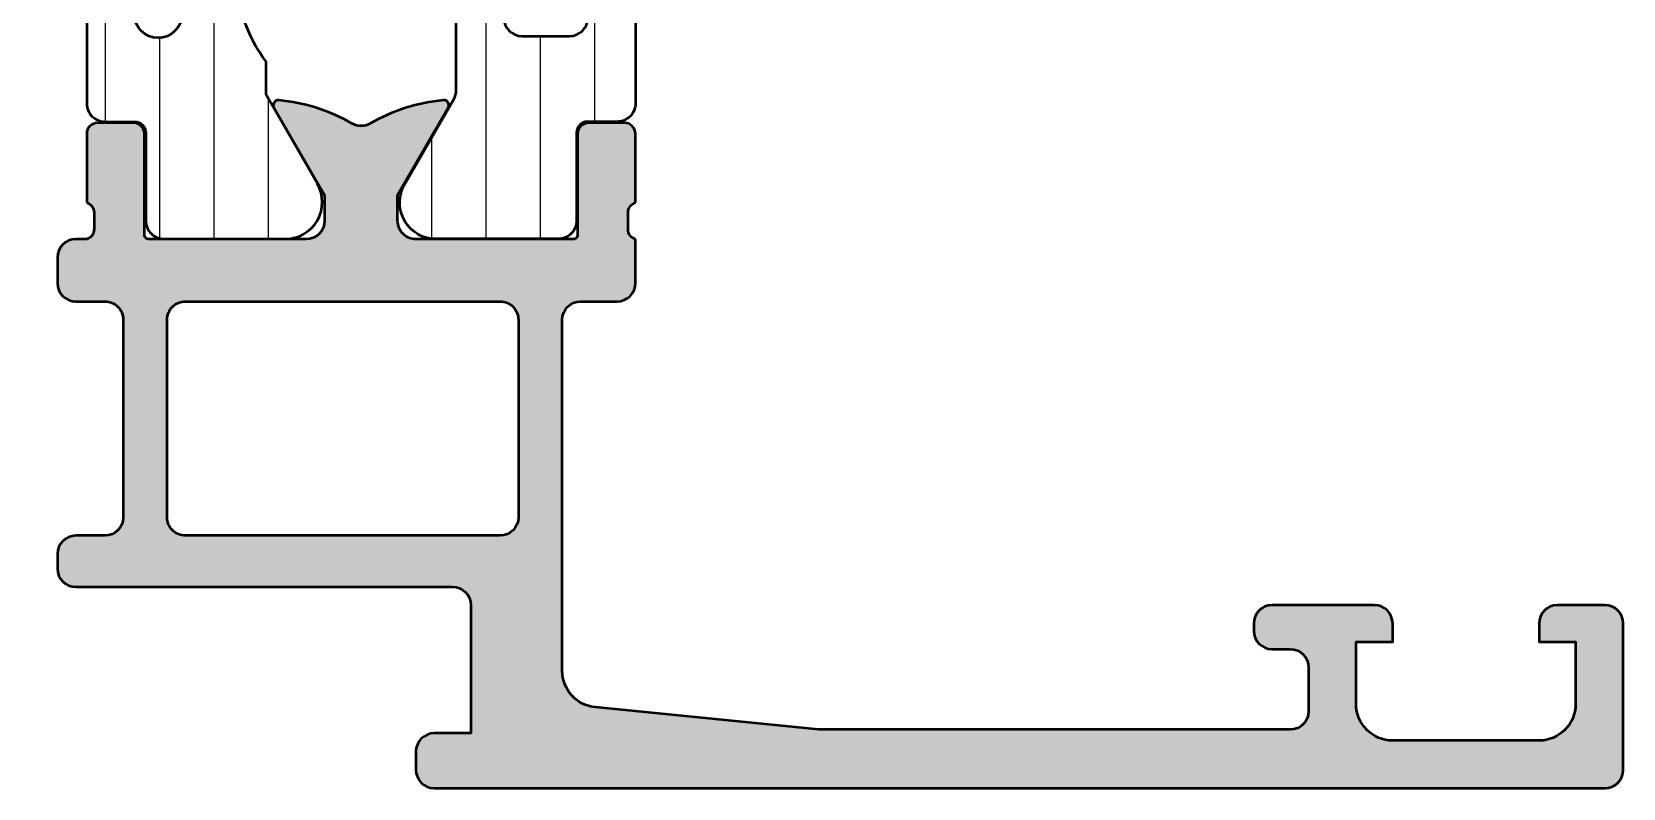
# Model space of a CAD drawing. Extents: x -30 to 40, y 0 to 85.
# Drawn here: x -3.5 to 40, y 0 to 20.67 of the extents above; entities that cross this region are included whole.
import ezdxf

# ---------------------------------------------------------------- set-up
doc = ezdxf.new("R2010")
doc.units = 0
for name, color, linetype, lineweight in [('0S-Alu contour', 7, 'Continuous', 50), ('0S-Alu hatch', 252, 'Continuous', 25), ('0S-Plastic contour', 254, 'Continuous', 50), ('0S-Plastic hatch', 253, 'Continuous', 25)]:
    doc.layers.add(name, color=color, linetype=linetype, lineweight=lineweight)
pattern_1 = [(90, (0, 0), (-1.4859, 0), [])]

# ---------------------------------------------------------------- blocks, each defined once
blk = doc.blocks.new('345320__932DCE50_B333_48C6_ACC3_6409F1CD6EF4_')
at = {"layer": '0S-Alu hatch'}
h = blk.add_hatch(color=256, dxfattribs=at)
edge = h.paths.add_edge_path()
edge.add_line((17.9996823787689, 1.599877357482909), (11.90017981529233, 2.209827899932861))
edge.add_ellipse((11.99968270752011, 3.204865503212654), major_axis=(-1.000000328751189, 0), ratio=1, start_angle=-2.6998692987945105e-06, end_angle=84.28945635411958, ccw=False)
edge.add_line((10.99968237876892, 3.204865550334278), (10.99968237876891, 12.79987716674805))
edge.add_ellipse((11.49966856308906, 12.79982517638786), major_axis=(-0.4999861870232295, 0), ratio=1, start_angle=269.9984167959701, end_angle=359.9940421790132, ccw=False)
edge.add_line((11.49968237876891, 13.29981136322021), (12.5, 13.29981136322021))
edge.add_arc((12.5, 13.79981136322022), 0.5000000000000036, 270.0000000000004, 360)
edge.add_line((13, 13.79981136322022), (13.00000000000001, 14.99999999999998))
edge.add_ellipse((13.07883644654306, 15.26752059199312), major_axis=(-0.2788950563274491, 0), ratio=1, start_angle=-1.164589374096181, end_angle=73.58012358050797, ccw=False)
edge.add_line((12.79999899999999, 15.27318899999148), (12.799999, 15.72678299999149))
edge.add_ellipse((13.07886709564317, 15.73244365946854), major_axis=(-0.278925541737147, 0), ratio=1, start_angle=-73.57540544464479, end_angle=1.1628700728862214, ccw=False)
edge.add_line((13, 15.99998699999148), (13, 17.879998))
edge.add_arc((12.7, 17.879998), 0.2999999999999971, 0, 90.00000000000067)
edge.add_line((12.7, 18.179998), (11.72002568095721, 18.179998))
edge.add_arc((11.72002568095721, 17.879998), 0.3000000000000007, 90, 180)
edge.add_line((11.42002568095721, 17.879998), (11.42002568095721, 15.11999999999999))
edge.add_ellipse((11.30002568095721, 15.12), major_axis=(-0.1200000000000045, 0), ratio=1, start_angle=89.9999999999967, end_angle=180, ccw=False)
edge.add_line((11.3000256809572, 15), (7.000000000000007, 15))
edge.add_ellipse((6.999999999999991, 15.5), major_axis=(-0.4999999999999983, 0), ratio=1, start_angle=0, end_angle=90.00000000000182, ccw=False)
edge.add_line((6.499999999999992, 15.5), (6.5, 16.20000000000001))
edge.add_line((6.5, 16.20000000000001), (7.881495457622371, 18.59282032302755))
edge.add_arc((7.761880215351716, 18.6618802153517), 0.1381197846482912, 329.9999999999988, 455.622577550798)
edge.add_arc((8.238223241173788, 13.82339113815216), 5.000000000000022, 95.62257755079331, 119.8584382604824)
edge.add_ellipse((5.5, 18.59331078962382), major_axis=(-0.4999999999999608, 0), ratio=1, start_angle=60.14156173951682, end_angle=119.85843826048321, ccw=False)
edge.add_arc((2.761776758826194, 13.82339113815216), 5.000000000000035, 60.14156173951747, 84.37742244920634)
edge.add_arc((3.238119784648311, 18.66188021535169), 0.1381197846483088, 84.3774224492075, 209.9999999999969)
edge.add_line((3.118504542377636, 18.59282032302754), (4.499999999999992, 16.19999999999998))
edge.add_line((4.499999999999992, 16.19999999999998), (4.499999999999992, 15.5))
edge.add_ellipse((3.999999999999992, 15.5), major_axis=(-0.5000000000000009, 0), ratio=1, start_angle=90.00000000000011, end_angle=180, ccw=False)
edge.add_line((3.999999999999992, 15), (-0.3000256809571979, 15))
edge.add_ellipse((-0.3000256809572069, 15.12000000000001), major_axis=(-0.1200000000000099, 0), ratio=1, start_angle=0, end_angle=90.00000000000432, ccw=False)
edge.add_line((-0.4200256809572167, 15.12000000000001), (-0.4200256809572096, 17.879998))
edge.add_arc((-0.7200256809571997, 17.87999800000001), 0.29999999999999, 0, 90)
edge.add_line((-0.7200256809571997, 18.179998), (-1.700000000000002, 18.179998))
edge.add_arc((-1.699999999999995, 17.879998), 0.3000000000000043, 90.00000000000136, 180)
edge.add_line((-2, 17.879998), (-2, 15.9999869999915))
edge.add_ellipse((-2.07886709564316, 15.73244365946856), major_axis=(-0.278925541737142, 0), ratio=1, start_angle=178.8371299271139, end_angle=253.5754054446463, ccw=False)
edge.add_line((-1.799998999999999, 15.7267829999915), (-1.799999000000006, 15.27318899999148))
edge.add_ellipse((-2.078836446543046, 15.26752059199311), major_axis=(-0.2788950563274262, 0), ratio=1, start_angle=106.41987641949319, end_angle=181.1645893740969, ccw=False)
edge.add_line((-2, 15), (-2.30030541419984, 15.00000000000001))
edge.add_arc((-2.300305414199819, 14.50000000000001), 0.4999999999999929, 90.00000000000244, 180)
edge.add_line((-2.800305414199812, 14.50000000000001), (-2.800305414199833, 13.79981136322023))
edge.add_arc((-2.30019069572863, 13.79992608169142), 0.5001147316285112, 180.0131427528032, 269.9868572472019)
edge.add_line((-2.300305414199812, 13.29981136322021), (-1.500287103652972, 13.29981136322021))
edge.add_ellipse((-1.500037242679622, 12.80006122419357), major_axis=(-0.4997502014883589, 0), ratio=1, start_angle=179.9713537287132, end_angle=270.0286462712607, ccw=False)
edge.add_line((-1.000287103652979, 12.7998113632201), (-1.000287103652972, 7.399901866912834))
edge.add_ellipse((-1.500307424488013, 7.399922187747876), major_axis=(-0.5000203212479609, 0), ratio=1, start_angle=90.00232850153498, end_angle=179.9976714983276, ccw=False)
edge.add_line((-1.500287103652951, 6.899901866912835), (-2.300305414199833, 6.899901866912842))
edge.add_arc((-2.30019069572863, 6.399787148441648), 0.5001147316285032, 90.0131427528006, 179.9868572471968)
edge.add_line((-2.800305414199825, 6.399901866912873), (-2.800305414199826, 5.999877452850337))
edge.add_arc((-2.300190695728645, 5.999992171321522), 0.5001147316284899, 180.0131427528032, 269.9868572472019)
edge.add_line((-2.300305414199826, 5.499877452850341), (7.999682378768909, 5.499877452850341))
edge.add_ellipse((7.999682211530882, 4.999877285612314), major_axis=(-0.500000167238055, 0), ratio=1, start_angle=180.0000191671709, end_angle=269.99998083594016, ccw=False)
edge.add_line((8.49968237876891, 4.999877452877489), (8.499682378768913, 1.499877333641052))
edge.add_line((8.499682378768913, 1.499877333641052), (7.499682378768909, 1.499877333641052))
edge.add_arc((7.499797097260795, 0.9997626151354841), 0.5001147316628816, 90.01314275516937, 179.9868504146385)
edge.add_line((6.999682378768906, 0.9998773932457163), (6.999682378768909, 0.4998773932457004))
edge.add_arc((7.499674482195814, 0.4999920856952977), 0.4999921165814706, 180.013142993924, 269.9798609896782)
edge.add_line((7.499498738951288, 3.1e-15), (39.5, 0))
edge.add_arc((39.5, 0.5), 0.5, 270, 360)
edge.add_line((40, 0.5), (40, 4.500243663787842))
edge.add_arc((39.5, 4.50024366378784), 0.5, 0, 90)
edge.add_line((39.5, 5.00024366378784), (38.19999999999999, 5.000243663787841))
edge.add_arc((38.19999999999999, 4.50024366378784), 0.5000000000000009, 90, 180)
edge.add_line((37.69999999999999, 4.50024366378784), (37.69999999999999, 4.000243663787841))
edge.add_line((37.69999999999999, 4.000243663787841), (38.69999999999999, 4.000243663787841))
edge.add_line((38.69999999999999, 4.000243663787841), (38.69999999999996, 2.300243663787838))
edge.add_ellipse((37.69999999999996, 2.30024366378784), major_axis=(-1, 0), ratio=1, start_angle=90, end_angle=180, ccw=False)
edge.add_line((37.69999999999996, 1.300243663787838), (33.69999999999999, 1.300243663787824))
edge.add_ellipse((33.69999999999999, 2.300243663787827), major_axis=(-1.000000000000003, 0), ratio=1, start_angle=0, end_angle=90, ccw=False)
edge.add_line((32.69999999999999, 2.300243663787824), (32.69999999999999, 4.000243663787841))
edge.add_line((32.69999999999999, 4.000243663787841), (33.69999999999999, 4.000243663787841))
edge.add_line((33.69999999999999, 4.000243663787841), (33.69999999999999, 4.500243663787826))
edge.add_arc((33.19999999999999, 4.50024366378784), 0.5, 0, 90)
edge.add_line((33.19999999999999, 5.00024366378784), (30.40000000000001, 5.00024366378784))
edge.add_arc((30.40000000000001, 4.500243663787842), 0.4999999999999983, 90, 180)
edge.add_line((29.90000000000001, 4.500243663787842), (29.90000000000001, 4.300243663787824))
edge.add_arc((30.40000000000001, 4.300243663787826), 0.5, 180, 270)
edge.add_line((30.40000000000001, 3.800243663787826), (30.90000000000001, 3.800243663787824))
edge.add_ellipse((30.90000000000001, 3.300243663787825), major_axis=(-0.4999999999999992, 0), ratio=1, start_angle=180, end_angle=270, ccw=False)
edge.add_line((31.40000000000001, 3.300243663787825), (31.39999999999998, 2.099877357482897))
edge.add_ellipse((30.89999999999998, 2.09987735748291), major_axis=(-0.5, 0), ratio=1, start_angle=90, end_angle=180, ccw=False)
edge.add_line((30.89999999999998, 1.599877357482911), (17.9996823787689, 1.599877357482909))
edge = h.paths.add_edge_path()
edge.add_line((0.6997251033782704, 13.29981136322021), (9.299761724472035, 13.29981136322021))
edge.add_ellipse((9.29989670623436, 12.79994634498254), major_axis=(-0.4998650364626702, 0), ratio=1, start_angle=179.9845280529183, end_angle=270.0154719470704, ccw=False)
edge.add_line((9.799761724472035, 12.79981136322021), (9.799761724472035, 7.399901866912835))
edge.add_ellipse((9.299716551073615, 7.399947040311261), major_axis=(-0.5000451754388708, 0), ratio=1, start_angle=90.00517602250022, end_angle=179.9948239774992, ccw=False)
edge.add_line((9.299761724472035, 6.899901866912841), (0.6997251033782846, 6.899901866912843))
edge.add_ellipse((0.6995565618538038, 7.399672314531311), major_axis=(-0.4997704760377612, 0), ratio=1, start_angle=-0.02631684688930136, end_angle=90.0193223062816, ccw=False)
edge.add_line((0.1997861385345416, 7.39990186691284), (0.1997861385345423, 12.79981136322028))
edge.add_ellipse((0.6995565618537967, 12.80004091560175), major_axis=(-0.4997704760377533, 0), ratio=1, start_angle=-90.01932230628069, end_angle=0.02631684688930136, ccw=False)
at = {"layer": '0S-Alu contour', "color": 7}
for points in [[(3.118504542377636, 18.59282032302754), (4.499999999999992, 16.19999999999998), (4.499999999999992, 15.5)], [(6.499999999999992, 15.5), (6.5, 16.20000000000001), (7.881495457622371, 18.59282032302755)], [(-2, 17.879998), (-2, 15.9999869999915)], [(-0.7200256809571997, 18.179998), (-1.700000000000002, 18.179998)], [(-0.4200256809572167, 15.12000000000001), (-0.4200256809572096, 17.879998)], [(11.42002568095721, 17.879998), (11.42002568095721, 15.11999999999999)], [(12.7, 18.179998), (11.72002568095721, 18.179998)], [(13, 15.99998699999148), (13, 17.879998)], [(-1.799998999999999, 15.7267829999915), (-1.799999000000006, 15.27318899999148)], [(12.79999899999999, 15.27318899999148), (12.799999, 15.72678299999149)], [(-2, 15), (-2.30030541419984, 15.00000000000001)], [(3.999999999999992, 15), (-0.3000256809571979, 15)], [(11.3000256809572, 15), (7.000000000000007, 15)], [(13, 13.79981136322022), (13.00000000000001, 14.99999999999998)], [(-2.800305414199812, 14.50000000000001), (-2.800305414199833, 13.79981136322023)], [(-2.300305414199812, 13.29981136322021), (-1.500287103652972, 13.29981136322021)], [(0.6997251033782704, 13.29981136322021), (9.299761724472035, 13.29981136322021)], [(11.49968237876891, 13.29981136322021), (12.5, 13.29981136322021)], [(-1.000287103652979, 12.7998113632201), (-1.000287103652972, 7.399901866912834)], [(0.1997861385345416, 7.39990186691284), (0.1997861385345423, 12.79981136322028)], [(9.799761724472035, 12.79981136322021), (9.799761724472035, 7.399901866912835)], [(10.99968237876892, 3.204865550334278), (10.99968237876891, 12.79987716674805)], [(-1.500287103652951, 6.899901866912835), (-2.300305414199833, 6.899901866912842)], [(9.299761724472035, 6.899901866912841), (0.6997251033782845, 6.899901866912843)], [(-2.800305414199825, 6.399901866912873), (-2.800305414199826, 5.999877452850337)], [(-2.300305414199826, 5.499877452850341), (7.999682378768909, 5.499877452850341)], [(8.49968237876891, 4.999877452877489), (8.499682378768913, 1.499877333641052), (7.499682378768909, 1.499877333641052)], [(33.19999999999999, 5.00024366378784), (30.40000000000001, 5.00024366378784)], [(39.5, 5.00024366378784), (38.19999999999999, 5.000243663787841)], [(29.90000000000001, 4.500243663787842), (29.90000000000001, 4.300243663787824)], [(32.69999999999999, 2.300243663787824), (32.69999999999999, 4.000243663787841), (33.69999999999999, 4.000243663787841), (33.69999999999999, 4.500243663787826)], [(37.69999999999999, 4.50024366378784), (37.69999999999999, 4.000243663787841), (38.69999999999999, 4.000243663787841), (38.69999999999996, 2.300243663787838)], [(40, 0.5), (40, 4.500243663787842)], [(30.40000000000001, 3.800243663787826), (30.90000000000001, 3.800243663787824)], [(31.40000000000001, 3.300243663787825), (31.39999999999998, 2.099877357482897)], [(17.9996823787689, 1.599877357482909), (11.90017981529233, 2.209827899932861)], [(30.89999999999998, 1.599877357482911), (17.9996823787689, 1.599877357482909)], [(6.999682378768906, 0.9998773932457163), (6.999682378768909, 0.4998773932457004)], [(37.69999999999996, 1.300243663787838), (33.69999999999999, 1.300243663787824)], [(7.499498738951288, 3.1e-15), (39.5, 0)]]:
    blk.add_lwpolyline(points, dxfattribs=at)
for centre, radius, start, end in [((3.238119784648311, 18.66188021535169), 0.1381197846483088, 84.3774224492075, 209.9999999999969), ((2.761776758826194, 13.82339113815216), 5.000000000000035, 60.14156173951747, 84.37742244920634), ((8.238223241173788, 13.82339113815216), 5.000000000000022, 95.62257755079331, 119.8584382604824), ((7.761880215351716, 18.6618802153517), 0.1381197846482912, 329.9999999999988, 95.62257755079813), ((-1.699999999999995, 17.879998), 0.3000000000000043, 90.00000000000136, 180), ((-0.7200256809571997, 17.87999800000001), 0.29999999999999, 0, 90), ((11.72002568095721, 17.879998), 0.3000000000000007, 90, 180), ((12.7, 17.879998), 0.2999999999999971, 0, 90.00000000000067), ((-2.300305414199819, 14.50000000000001), 0.4999999999999929, 90.00000000000244, 180), ((-2.30019069572863, 13.79992608169142), 0.5001147316285112, 180.0131427528032, 269.9868572472019), ((12.5, 13.79981136322022), 0.5000000000000036, 270.0000000000004, 0), ((-2.30019069572863, 6.399787148441648), 0.5001147316285032, 90.0131427528006, 179.9868572471968), ((-2.300190695728645, 5.999992171321522), 0.5001147316284899, 180.0131427528032, 269.9868572472019), ((30.40000000000001, 4.500243663787842), 0.4999999999999983, 90, 180), ((33.19999999999999, 4.50024366378784), 0.5, 0, 90), ((38.19999999999999, 4.50024366378784), 0.5000000000000009, 90, 180), ((39.5, 4.50024366378784), 0.5, 0, 90), ((30.40000000000001, 4.300243663787826), 0.5, 180, 270), ((7.499797097260795, 0.9997626151354841), 0.5001147316628816, 90.01314275516937, 179.9868504146385), ((7.499674482195814, 0.4999920856952977), 0.4999921165814706, 180.013142993924, 269.9798609896782), ((39.5, 0.5), 0.5, 270, 0)]:
    blk.add_arc(centre, radius, start, end, dxfattribs=at)
at = {"layer": '0S-Alu contour', "color": 7, "extrusion": (0, 0, -1)}
for centre, radius, start, end in [((-5.5, 18.59331078962382), 0.4999999999999608, 240.1415617395168, 299.8584382604832), ((2.07886709564316, 15.73244365946856), 0.278925541737142, 106.4245945553537, 181.1628700728862), ((-13.07886709564317, 15.73244365946854), 0.278925541737147, 358.8371299271138, 73.57540544464484), ((2.078836446543046, 15.26752059199311), 0.2788950563274262, 178.8354106259031, 253.5801235805068), ((-3.999999999999992, 15.5), 0.5000000000000009, 180, 269.9999999999999), ((-6.999999999999991, 15.5), 0.4999999999999983, 269.9999999999982, 0), ((-13.07883644654306, 15.26752059199312), 0.2788950563274491, 286.419876419492, 1.164589374096298), ((0.3000256809572069, 15.12000000000001), 0.1200000000000099, 269.9999999999957, 0), ((-11.30002568095721, 15.12), 0.1200000000000045, 180, 270.0000000000033), ((1.500037242679622, 12.80006122419357), 0.4997502014883589, 89.97135372873932, 180.0286462712869), ((-0.6995565618537967, 12.80004091560175), 0.4997704760377533, 359.9736831531107, 90.01932230628076), ((-9.29989670623436, 12.79994634498254), 0.4998650364626702, 89.9845280529296, 180.0154719470817), ((-11.49966856308906, 12.79982517638786), 0.4999861870232295, 0.0059578209868092, 90.00158320402991), ((1.500307424488013, 7.399922187747876), 0.5000203212479609, 180.0023285016724, 269.997671498465), ((-0.6995565618538038, 7.399672314531311), 0.4997704760377612, 269.9806776937184, 0.0263168468893796), ((-9.299716551073615, 7.399947040311261), 0.5000451754388708, 180.0051760225009, 269.9948239774998), ((-7.999682211530882, 4.999877285612314), 0.500000167238055, 90.00001916405984, 179.9999808328291), ((-30.90000000000001, 3.300243663787825), 0.4999999999999992, 90, 180), ((-11.99968270752011, 3.204865503212654), 1.000000328751189, 275.7105436458804, 2.6998693284e-06), ((-33.69999999999999, 2.300243663787827), 1.000000000000003, 270, 0), ((-37.69999999999996, 2.30024366378784), 1, 180, 270), ((-30.89999999999998, 2.09987735748291), 0.5, 180, 270)]:
    blk.add_arc(centre, radius, start, end, dxfattribs=at)
blk = doc.blocks.new('244381__E47D32AD_3AA4_4BC4_9269_43CF40D662AE___DF78085C_B07B_497C_9AC5_23FD55541419_')
at = {"layer": '0S-Plastic hatch'}
h = blk.add_hatch(dxfattribs=at)
h.set_pattern_fill('ANSI31', color=256, scale=0.4680000000000001, angle=45, style=0)
h.set_pattern_definition(pattern_1)
edge = h.paths.add_edge_path()
edge.add_line((-6.413111028868286, 47.38113071571551), (-10.6476245902383, 44.93613063751762))
edge.add_arc((-10.39758981631518, 44.50313801422121), 0.4999999999999016, 120.0046013551548, 180)
edge.add_line((-10.89758981631508, 44.50313801422121), (-10.89758981631508, 35.36275896930414))
edge.add_arc((-10.39758981632094, 35.36275896930414), 0.4999999999941452, 180, 182.4989441425431)
edge.add_line((-10.89711432893436, 35.34095848095018), (-10.38943419787712, 23.70825255654841))
edge.add_arc((-9.390385172638624, 23.75185353325682), 0.9999999999999607, 182.498944142542, 269.9999982466173)
edge.add_line((-9.390385203240925, 22.75185353325686), (-3.49984836243734, 22.75185335299239))
edge.add_ellipse((-3.499848408340923, 21.25185335299239), major_axis=(-1.500000000000007, 0), ratio=1, start_angle=179.9951434523418, end_angle=269.9999982466123, ccw=False)
edge.add_line((-1.999848413729459, 21.25172620887217), (-2.00006385347627, 18.71004660641417))
edge.add_arc((-1.500063855272451, 18.71000422504049), 0.4999999999999999, 179.9951434523416, 269.9999999999984)
edge.add_line((-1.500063855272465, 18.21000422504049), (-0.6871948470149434, 18.21000422504047))
edge.add_ellipse((-0.6871948470149666, 17.9100042250405), major_axis=(-0.2999999999999652, 0), ratio=1, start_angle=179.9920752627074, end_angle=269.99999999999557, ccw=False)
edge.add_line((-0.3871948498845654, 17.90996273121321), (-0.3875267847859334, 15.51007638141911))
edge.add_arc((0.1124732104314745, 15.51000722504045), 0.5000000000000056, 179.9920752627072, 269.9999999999983)
edge.add_line((0.1124732104314601, 15.01000722504045), (3.439511962173931, 15.01000722504048))
edge.add_arc((3.439511962173916, 16.01000722504049), 1.000000000000012, 270.0000000000008, 389.9999965993448)
edge.add_line((4.305537395634678, 16.51000717363961), (2.902410183684906, 18.94029512733621))
edge.add_line((2.902410183684906, 18.94029512733621), (2.902410183684914, 19.85185635912462))
edge.add_ellipse((6.102430821260208, 22.25182884211113), major_axis=(-4.000000000000025, 0), ratio=1, start_angle=0, end_angle=36.86940495720188, ccw=False)
edge.add_line((2.102430821260185, 22.25182884211112), (2.102430821260185, 45.24814858294381))
edge.add_ellipse((6.102430821260195, 45.24814858294377), major_axis=(-4.00000000000001, 0), ratio=1, start_angle=323.13059504279784, end_angle=360, ccw=False)
edge.add_line((2.902410183684921, 47.64812106593029), (2.902410183684914, 48.55971932274471))
edge.add_line((2.902410183684914, 48.55971932274471), (4.305537395634701, 50.99000727644131))
edge.add_arc((3.439511962173945, 51.49000722504045), 1.000000000000012, 330.0000034006544, 449.9999999999996)
edge.add_line((3.439511962173952, 52.49000722504045), (0.1124732104314106, 52.49000722504046))
edge.add_arc((0.1124732104314319, 51.99000722504046), 0.5, 90.00000000000244, 180.0079247372467)
edge.add_line((-0.3875267847859634, 51.98993806866202), (-0.3871948498846009, 49.5900517188676))
edge.add_ellipse((-0.68719484701499, 49.59001022504041), major_axis=(-0.2999999999999518, 0), ratio=1, start_angle=89.9999999999967, end_angle=180.0079247372468, ccw=False)
edge.add_line((-0.6871948470150075, 49.29001022504046), (-1.497757014986149, 49.29001022504046))
edge.add_arc((-1.497757014986149, 48.79001022504046), 0.5, 90, 180.0085823333159)
edge.add_line((-1.99775700937689, 48.78993533005381), (-1.997630924800631, 47.94819290880989))
edge.add_ellipse((-2.497630919191367, 47.94811801382322), major_axis=(-0.4999999999999954, 0), ratio=1, start_angle=89.99999999999869, end_angle=180.0085823333159, ccw=False)
edge.add_line((-2.497630919191379, 47.44811801382322), (-6.163111028868286, 47.44811801382328))
edge.add_arc((-6.1631110288683, 46.94811801382329), 0.5, 89.99999999999837, 119.9999999999983)
edge = h.paths.add_edge_path()
edge.add_ellipse((-9.097756064311888, 43.70145255438502), major_axis=(-0.5000000000001044, 0), ratio=1, start_angle=300.0018250655862, end_angle=360, ccw=False)
edge.add_line((-9.347769857113441, 44.13445729270677), (-6.06522898313596, 46.02977256595354))
edge.add_ellipse((-5.815215190334264, 45.59676782763202), major_axis=(-0.4999999999999858, 0), ratio=1, start_angle=270.00000000002035, end_angle=300.00182506561305, ccw=False)
edge.add_line((-5.815215190334441, 46.09676782763201), (-1.856038520320247, 46.09676782763196))
edge.add_arc((-1.856038520320268, 46.59676782763216), 0.500000000000199, 270.0000000000025, 293.5000141198523)
edge.add_line((-1.656663872858388, 46.13823783957288), (-0.0974275477821827, 46.81621354610741))
edge.add_ellipse((0.1019470996795562, 46.35768355804834), major_axis=(-0.4999999999999503, 0), ratio=1, start_angle=180, end_angle=293.50001411984687, ccw=False)
edge.add_line((0.6019470996795137, 46.3576835580483), (0.6019470996795065, 38.60000112082632))
edge.add_ellipse((0.1019470996795064, 38.60000112082632), major_axis=(-0.5, 0), ratio=1, start_angle=89.9999999999992, end_angle=180, ccw=False)
edge.add_line((0.1019470996794993, 38.10000112082632), (-9.097756064312001, 38.10000112082633))
edge.add_ellipse((-9.097756064311959, 38.60000112082632), major_axis=(-0.4999999999999858, 0), ratio=1, start_angle=0, end_angle=89.99999999999511, ccw=False)
edge.add_line((-9.597756064311945, 38.60000112082636), (-9.597756064311993, 43.70145255438502))
edge = h.paths.add_edge_path()
edge.add_ellipse((-8.809357629713674, 28.60000112082637), major_axis=(-0.5, 0), ratio=1, start_angle=-90, end_angle=2.499998777620192, ccw=False)
edge.add_line((-8.809357629713674, 29.10000112082637), (0.1020339699712238, 29.10000112082633))
edge.add_ellipse((0.1020339699712167, 28.60000112082634), major_axis=(-0.4999999999999954, 0), ratio=1, start_angle=179.9988937056871, end_angle=269.9999999999992, ccw=False)
edge.add_line((0.6020339698780078, 28.59999146658721), (0.60189012188426, 21.15000112082632))
edge.add_ellipse((-0.0481098782369074, 21.15000112082632), major_axis=(-0.6500000001211675, 0), ratio=1, start_angle=0, end_angle=180, ccw=False)
edge.add_line((-0.6981098783580748, 21.15000112082632), (-0.6976139003205333, 21.79968112094144))
edge.add_arc((-3.19761390032054, 21.79968112094143), 2.500000000000007, 0, 90.000536575947)
edge.add_line((-3.197637312862944, 24.29968112083181), (-8.643425247180623, 24.29963012093541))
edge.add_ellipse((-8.643429929689063, 24.79963012091355), major_axis=(-0.500000000000062, 0), ratio=1, start_angle=2.4999987776160992, end_angle=90.00053657594219, ccw=False)
edge.add_line((-9.142954040945355, 24.77782043788803), (-9.308881740969902, 28.57819143780083))
edge = h.paths.add_edge_path()
edge.add_line((-9.597756064311938, 35.19450445175859), (-9.597756064311938, 36.60013475664471))
edge.add_ellipse((-9.097756064311909, 36.60013475664474), major_axis=(-0.5000000000000285, 0), ratio=1, start_angle=270.0000000000041, end_angle=360, ccw=False)
edge.add_line((-9.097756064311945, 37.10013475664477), (0.1019528821548405, 37.10013475664472))
edge.add_ellipse((0.1019528821548477, 36.60013475664466), major_axis=(-0.5000000000000632, 0), ratio=1, start_angle=180.0006626262622, end_angle=270.0000000000008, ccw=False)
edge.add_line((0.6019528821214735, 36.60014053915346), (0.6020298234851893, 30.60000694959988))
edge.add_ellipse((0.1020298235191532, 30.60000112082634), major_axis=(-0.5000000000000107, 0), ratio=1, start_angle=90.0000000000008, end_angle=180.0006679282465, ccw=False)
edge.add_line((0.1020298235191603, 30.10000112082634), (-8.89667947278025, 30.10000112082634))
edge.add_ellipse((-8.896679472780257, 30.60000112082633), major_axis=(-0.4999999999999995, 0), ratio=1, start_angle=2.499998777620192, end_angle=90.0000000000008, ccw=False)
edge.add_line((-9.396203584036485, 30.57819143780079), (-9.597756064311938, 35.19450445175859))
at = {"layer": '0S-Alu contour', "color": 7}
for points in [[(-1.656663872858388, 46.13823783957288), (-0.0974275477821826, 46.81621354610741)], [(0.6019470996795137, 46.3576835580483), (0.6019470996795065, 38.60000112082632)], [(-9.347769857113441, 44.13445729270677), (-6.06522898313596, 46.02977256595354)], [(-5.815215190334441, 46.09676782763201), (-1.856038520320247, 46.09676782763196)], [(-9.597756064311945, 38.60000112082636), (-9.597756064311993, 43.70145255438502)], [(0.1019470996794993, 38.10000112082632), (-9.097756064312001, 38.10000112082633)], [(-9.097756064311945, 37.10013475664477), (0.1019528821548407, 37.10013475664472)], [(-9.597756064311938, 35.19450445175859), (-9.597756064311938, 36.60013475664471)], [(0.6019528821214735, 36.60014053915346), (0.6020298234851893, 30.60000694959988)], [(-9.396203584036485, 30.57819143780079), (-9.597756064311938, 35.19450445175859)], [(0.1020298235191603, 30.10000112082634), (-8.89667947278025, 30.10000112082634)], [(-8.809357629713674, 29.10000112082637), (0.1020339699712238, 29.10000112082633)], [(-9.142954040945355, 24.77782043788803), (-9.308881740969902, 28.57819143780083)], [(0.6020339698780078, 28.59999146658721), (0.60189012188426, 21.15000112082632)], [(-3.197637312862944, 24.29968112083181), (-8.643425247180623, 24.29963012093541)], [(-0.6981098783580748, 21.15000112082632), (-0.6976139003205333, 21.79968112094144)]]:
    blk.add_lwpolyline(points, dxfattribs=at)
at = {"layer": '0S-Alu contour', "color": 7, "extrusion": (0, 0, -1)}
for centre, radius, start, end in [((-0.1019470996795562, 46.35768355804834), 0.4999999999999503, 66.49998588015312, 180), ((5.815215190334264, 45.59676782763202), 0.4999999999999858, 59.99817493438694, 89.99999999997966), ((9.097756064311888, 43.70145255438502), 0.5000000000001044, 0, 59.99817493441376), ((9.097756064311959, 38.60000112082632), 0.4999999999999858, 270.0000000000049, 0), ((-0.1019470996795064, 38.60000112082632), 0.5, 180, 270.0000000000008), ((9.097756064311909, 36.60013475664474), 0.5000000000000285, 0, 89.99999999999594), ((-0.1019528821548477, 36.60013475664466), 0.5000000000000632, 89.9999999999992, 179.9993373737378), ((8.896679472780257, 30.60000112082633), 0.4999999999999995, 269.9999999999992, 357.5000012223798), ((-0.1020298235191532, 30.60000112082634), 0.5000000000000107, 179.9993320717535, 269.9999999999992), ((8.809357629713674, 28.60000112082637), 0.5, 357.5000012223798, 90), ((-0.1020339699712167, 28.60000112082634), 0.4999999999999954, 90.00000000000081, 180.0011062943129), ((8.643429929689063, 24.79963012091355), 0.500000000000062, 269.9994634240578, 357.5000012223839), ((0.0481098782369074, 21.15000112082632), 0.6500000001211675, 180, 0)]:
    blk.add_arc(centre, radius, start, end, dxfattribs=at)
at = {"layer": '0S-Alu contour', "color": 7}
for centre, radius, start, end in [((-1.856038520320268, 46.59676782763216), 0.500000000000199, 270.0000000000025, 293.5000141198523), ((-3.19761390032054, 21.79968112094143), 2.500000000000007, 0, 90.000536575947)]:
    blk.add_arc(centre, radius, start, end, dxfattribs=at)
at = {"layer": '0S-Plastic contour', "color": 7}
for points in [[(3.439511962173952, 52.49000722504045), (0.1124732104314106, 52.49000722504046)], [(-0.3875267847859634, 51.98993806866202), (-0.3871948498846009, 49.5900517188676)], [(2.902410183684921, 47.64812106593029), (2.902410183684914, 48.55971932274471), (4.305537395634701, 50.99000727644131)], [(-0.6871948470150075, 49.29001022504046), (-1.497757014986149, 49.29001022504046)], [(-1.99775700937689, 48.78993533005381), (-1.997630924800631, 47.94819290880989)], [(-2.497630919191379, 47.44811801382322), (-6.163111028868286, 47.44811801382328)], [(-6.413111028868286, 47.38113071571551), (-10.6476245902383, 44.93613063751762)], [(2.102430821260185, 22.25182884211112), (2.102430821260185, 45.24814858294381)], [(-10.89758981631508, 44.50313801422121), (-10.89758981631508, 35.36275896930414)], [(-10.89711432893436, 35.34095848095018), (-10.38943419787712, 23.70825255654841)], [(-9.390385203240925, 22.75185353325686), (-3.49984836243734, 22.75185335299239)], [(-1.999848413729459, 21.25172620887217), (-2.00006385347627, 18.71004660641417)], [(4.305537395634678, 16.51000717363961), (2.902410183684906, 18.94029512733621), (2.902410183684914, 19.85185635912462)], [(-1.500063855272465, 18.21000422504049), (-0.6871948470149434, 18.21000422504047)], [(-0.3871948498845654, 17.90996273121321), (-0.3875267847859334, 15.51007638141911)], [(0.1124732104314601, 15.01000722504045), (3.439511962173931, 15.01000722504048)]]:
    blk.add_lwpolyline(points, dxfattribs=at)
for centre, radius, start, end in [((0.1124732104314319, 51.99000722504046), 0.5, 90.00000000000244, 180.0079247372467), ((3.439511962173945, 51.49000722504045), 1.000000000000012, 330.0000034006544, 89.99999999999959), ((-1.497757014986149, 48.79001022504046), 0.5, 90, 180.0085823333159), ((-6.1631110288683, 46.94811801382329), 0.5, 89.99999999999837, 119.9999999999983), ((-10.39758981631518, 44.50313801422121), 0.4999999999999016, 120.0046013551548, 180), ((-10.39758981632094, 35.36275896930414), 0.4999999999941452, 180, 182.4989441425431), ((-9.390385172638624, 23.75185353325682), 0.9999999999999607, 182.498944142542, 269.9999982466173), ((-1.500063855272451, 18.71000422504049), 0.4999999999999999, 179.9951434523416, 269.9999999999984), ((3.439511962173916, 16.01000722504049), 1.000000000000012, 270.0000000000008, 29.99999659934472), ((0.1124732104314745, 15.51000722504045), 0.5000000000000056, 179.9920752627072, 269.9999999999983)]:
    blk.add_arc(centre, radius, start, end, dxfattribs=at)
at = {"layer": '0S-Plastic contour', "color": 7, "extrusion": (0, 0, -1)}
for centre, radius, start, end in [((0.68719484701499, 49.59001022504041), 0.2999999999999518, 179.9920752627532, 270.0000000000033), ((2.497630919191367, 47.94811801382322), 0.4999999999999954, 179.9914176666841, 270.0000000000013), ((-6.102430821260195, 45.24814858294377), 4.00000000000001, 0, 36.86940495720216), ((3.499848408340923, 21.25185335299239), 1.500000000000007, 90.0000017533877, 180.0048565476583), ((-6.102430821260208, 22.25182884211113), 4.000000000000025, 323.1305950427981, 0), ((0.6871948470149666, 17.9100042250405), 0.2999999999999652, 90.00000000000443, 180.0079247372927)]:
    blk.add_arc(centre, radius, start, end, dxfattribs=at)
blk = doc.blocks.new('244381__5F4AA6C2_7FCD_472A_AE56_12945650C420___D5FCFFBD_C8D2_40FB_9248_05019AA2FA70_')
at = {"layer": '0S-Plastic hatch'}
h = blk.add_hatch(dxfattribs=at)
h.set_pattern_fill('ANSI31', color=256, scale=0.4680000000000001, angle=45, style=0)
h.set_pattern_definition(pattern_1)
edge = h.paths.add_edge_path()
edge.add_line((13, 48.79247129856383), (13, 18.709997))
edge.add_ellipse((12.50000267890919, 18.70999432109081), major_axis=(-0.4999973210979861, 0), ratio=1, start_angle=89.99969301797472, end_angle=180.000306982385, ccw=False)
edge.add_line((12.5, 18.20999699999999), (11.68966866666666, 18.20999699999999))
edge.add_arc((11.68966866666666, 17.90999699999999), 0.3000000000000007, 90, 180)
edge.add_line((11.38966866666666, 17.90999699999999), (11.39000061706369, 15.50999861706369))
edge.add_ellipse((10.89000463962507, 15.50999597743861), major_axis=(-0.4999959774455797, 0), ratio=1, start_angle=89.99969751881372, end_angle=180.0003024817733, ccw=False)
edge.add_line((10.890002, 15.01), (7.413460501900523, 15.01))
edge.add_ellipse((7.555771150891864, 15.99981807472284), major_axis=(-0.9999960709244687, 0), ratio=1, start_angle=-32.72701609984108, end_angle=81.8183919481009, ccw=False)
edge.add_line((6.714518501900528, 16.540453), (8.032988216387137, 18.82410984675026))
edge.add_arc((7.599975499656729, 19.07410982104982), 0.5000000000000313, 330.0000034006565, 359.9999401018306)
edge.add_line((8.099975499656487, 19.07410929833969), (8.09997549965649, 48.42835900028269))
edge.add_arc((7.599975499656681, 48.42835847751398), 0.5000000000000832, 5.98981694121e-05, 29.99999659934471)
edge.add_line((8.032988216387132, 48.67835845181359), (6.714518501900528, 50.96201529856384))
edge.add_ellipse((7.555771150891878, 51.50265022384099), major_axis=(-0.9999960709244721, 0), ratio=1, start_angle=-81.8183919481005, end_angle=32.727016099840284, ccw=False)
edge.add_line((7.41346050190053, 52.49246829856383), (10.890002, 52.49246829856383))
edge.add_ellipse((10.89000463962508, 51.99247232112522), major_axis=(-0.4999959774455762, 0), ratio=1, start_angle=179.9996975182268, end_angle=270.0003024811858, ccw=False)
edge.add_line((11.39000061706369, 51.99246968149503), (11.38966866666666, 49.59247129856383))
edge.add_arc((11.68966866666667, 49.59247129856383), 0.3000000000000043, 180, 270)
edge.add_line((11.68966866666667, 49.29247129856383), (12.5, 49.29247129856383))
edge.add_ellipse((12.50000267890919, 48.79247397747302), major_axis=(-0.4999973210979932, 0), ratio=1, start_angle=179.9996930176151, end_angle=270.000306982025, ccw=False)
edge = h.paths.add_edge_path()
edge.add_line((11.19999504089355, 37.9008270263672), (9.899986267089844, 37.9008270263672))
edge.add_arc((9.89993549315566, 37.40087780030137), 0.4999492286440702, 89.99418114485161, 180.0058188551886)
edge.add_line((9.399986267089844, 37.40082702636719), (9.399986267089844, 30.20085334777921))
edge.add_arc((9.899935493155652, 30.20080257384413), 0.499949228644063, 179.994181144686, 270.0058188551492)
edge.add_line((9.899986267089844, 29.70085334777832), (11.19999504089355, 29.70085334777832))
edge.add_arc((11.20004581482774, 30.20080257384413), 0.4999492286440631, 269.9941811448507, 360.0058188551886)
edge.add_line((11.69999504089355, 30.20085334777832), (11.69999504089355, 37.40082702636629))
edge.add_arc((11.20004581482772, 37.40087780030137), 0.4999492286440843, 359.994181144686, 450.0058188551467)
edge = h.paths.add_edge_path()
edge.add_arc((9.90002982652115, 28.20080978834701), 0.500043561328567, 90.00499110831159, 179.9950088916195)
edge.add_line((9.399986267089844, 28.20085334777892), (9.399986267089844, 21.05082750320375))
edge.add_arc((9.90002982652115, 21.05087106263566), 0.500043561328567, 180.0049911083805, 269.9950088916884)
edge.add_line((9.899986267089844, 20.55082750320435), (11.19999504089355, 20.55082750320435))
edge.add_arc((11.19995148146224, 21.05087106263566), 0.500043561328567, 270.0049911083116, 359.9950088916195)
edge.add_line((11.69999504089355, 21.05082750320435), (11.69999504089355, 28.20085334777892))
edge.add_arc((11.19995148146224, 28.20080978834701), 0.500043561328567, 0.0049911083804904, 89.99500889168841)
edge.add_line((11.19999504089355, 28.70085334777832), (9.899986267089844, 28.70085334777832))
edge = h.paths.add_edge_path()
edge.add_arc((11.19998271614516, 46.55083911629025), 0.5000123249002733, 0.0014122074232716, 89.99683923735004)
edge.add_line((11.20001029968261, 47.05085144042969), (9.900001525878906, 47.05085144042969))
edge.add_arc((9.900045085310207, 46.55080788099839), 0.5000435613285599, 90.00499110831078, 179.9950088916195)
edge.add_line((9.400001525878906, 46.5508514404297), (9.399986267089847, 39.40082702636659))
edge.add_arc((9.90002982652115, 39.4008705857985), 0.5000435613285635, 180.0049911083805, 269.9950088916884)
edge.add_line((9.899986267089844, 38.9008270263672), (11.19999504089355, 38.90082702636719))
edge.add_arc((11.19995148146224, 39.4008705857985), 0.500043561328567, 270.0049911083116, 359.9950088916195)
edge.add_line((11.69999504089355, 39.4008270263672), (11.69999504089355, 46.55085144042867))
at = {"layer": '0S-Alu contour', "color": 7}
for points in [[(11.20001029968261, 47.05085144042969), (9.900001525878906, 47.05085144042969)], [(9.400001525878906, 46.5508514404297), (9.399986267089847, 39.40082702636659)], [(11.69999504089355, 39.4008270263672), (11.69999504089355, 46.55085144042867)], [(9.899986267089844, 38.9008270263672), (11.19999504089355, 38.90082702636719)], [(11.19999504089355, 37.9008270263672), (9.899986267089844, 37.9008270263672)], [(9.399986267089844, 37.40082702636719), (9.399986267089844, 30.20085334777921)], [(11.69999504089355, 30.20085334777832), (11.69999504089355, 37.40082702636629)], [(9.899986267089844, 29.70085334777832), (11.19999504089355, 29.70085334777832)], [(11.19999504089355, 28.70085334777832), (9.899986267089844, 28.70085334777832)], [(9.399986267089844, 28.20085334777892), (9.399986267089844, 21.05082750320375)], [(11.69999504089355, 21.05082750320435), (11.69999504089355, 28.20085334777892)], [(9.899986267089844, 20.55082750320435), (11.19999504089355, 20.55082750320435)]]:
    blk.add_lwpolyline(points, dxfattribs=at)
for centre, radius, start, end in [((9.900045085310207, 46.55080788099839), 0.5000435613285599, 90.00499110831078, 179.9950088916195), ((11.19998271614516, 46.55083911629025), 0.5000123249002733, 0.0014122074232716, 89.99683923735004), ((9.90002982652115, 39.4008705857985), 0.5000435613285635, 180.0049911083805, 269.9950088916884), ((11.19995148146224, 39.4008705857985), 0.500043561328567, 270.0049911083116, 359.9950088916195), ((9.89993549315566, 37.40087780030137), 0.4999492286440702, 89.99418114485161, 180.0058188551886), ((11.20004581482772, 37.40087780030137), 0.4999492286440843, 359.994181144686, 90.00581885514676), ((9.899935493155652, 30.20080257384413), 0.499949228644063, 179.994181144686, 270.0058188551492), ((11.20004581482774, 30.20080257384413), 0.4999492286440631, 269.9941811448507, 0.0058188551886833), ((9.90002982652115, 28.20080978834701), 0.500043561328567, 90.00499110831159, 179.9950088916195), ((11.19995148146224, 28.20080978834701), 0.500043561328567, 0.0049911083804904, 89.99500889168841), ((9.90002982652115, 21.05087106263566), 0.500043561328567, 180.0049911083805, 269.9950088916884), ((11.19995148146224, 21.05087106263566), 0.500043561328567, 270.0049911083116, 359.9950088916195)]:
    blk.add_arc(centre, radius, start, end, dxfattribs=at)
at = {"layer": '0S-Plastic contour', "color": 7}
for points in [[(7.41346050190053, 52.49246829856383), (10.890002, 52.49246829856383)], [(11.39000061706369, 51.99246968149503), (11.38966866666666, 49.59247129856383)], [(8.032988216387132, 48.67835845181359), (6.714518501900528, 50.96201529856384)], [(11.68966866666667, 49.29247129856383), (12.5, 49.29247129856383)], [(13, 48.79247129856383), (13, 18.709997)], [(8.099975499656487, 19.07410929833969), (8.09997549965649, 48.42835900028269)], [(6.714518501900528, 16.540453), (8.032988216387137, 18.82410984675026)], [(11.38966866666666, 17.90999699999999), (11.39000061706369, 15.50999861706369)], [(12.5, 18.20999699999999), (11.68966866666666, 18.20999699999999)], [(10.890002, 15.01), (7.413460501900523, 15.01)]]:
    blk.add_lwpolyline(points, dxfattribs=at)
at = {"layer": '0S-Plastic contour', "color": 7, "extrusion": (0, 0, -1)}
for centre, radius, start, end in [((-7.555771150891878, 51.50265022384099), 0.9999960709244721, 327.2729839001598, 81.81839194810057), ((-10.89000463962508, 51.99247232112522), 0.4999959774455762, 89.99969751881414, 180.0003024817733), ((-12.50000267890919, 48.79247397747302), 0.4999973210979932, 89.99969301797503, 180.0003069823849), ((-12.50000267890919, 18.70999432109081), 0.4999973210979861, 179.999693017615, 270.0003069820253), ((-7.555771150891864, 15.99981807472284), 0.9999960709244687, 278.1816080518991, 32.7270160998411), ((-10.89000463962507, 15.50999597743861), 0.4999959774455797, 179.9996975182267, 270.0003024811863)]:
    blk.add_arc(centre, radius, start, end, dxfattribs=at)
at = {"layer": '0S-Plastic contour', "color": 7}
for centre, radius, start, end in [((11.68966866666667, 49.59247129856383), 0.3000000000000043, 180, 270), ((7.599975499656681, 48.42835847751398), 0.5000000000000832, 5.98981694121e-05, 29.99999659934471), ((7.599975499656729, 19.07410982104982), 0.5000000000000313, 330.0000034006565, 359.9999401018306), ((11.68966866666666, 17.90999699999999), 0.3000000000000007, 90, 180)]:
    blk.add_arc(centre, radius, start, end, dxfattribs=at)
blk = doc.blocks.new('466980__318413E8_1C86_4875_80FE_ECD304FC249C_')
at = {"layer": '0S-Alu contour', "color": 7}
blk.add_blockref('345320__932DCE50_B333_48C6_ACC3_6409F1CD6EF4_', (0, 0), dxfattribs=at)
at = {"layer": '0S-Plastic contour', "color": 7}
for name in ['244381__E47D32AD_3AA4_4BC4_9269_43CF40D662AE___DF78085C_B07B_497C_9AC5_23FD55541419_', '244381__5F4AA6C2_7FCD_472A_AE56_12945650C420___D5FCFFBD_C8D2_40FB_9248_05019AA2FA70_']:
    blk.add_blockref(name, (0, 0), dxfattribs=at)

msp = doc.modelspace()

# ---------------------------------------------------------------- block references
at = {"layer": '0S-Alu contour', "color": 7}
msp.add_blockref('466980__318413E8_1C86_4875_80FE_ECD304FC249C_', (0, 0), dxfattribs=at)

doc.saveas('drawing.dxf')
